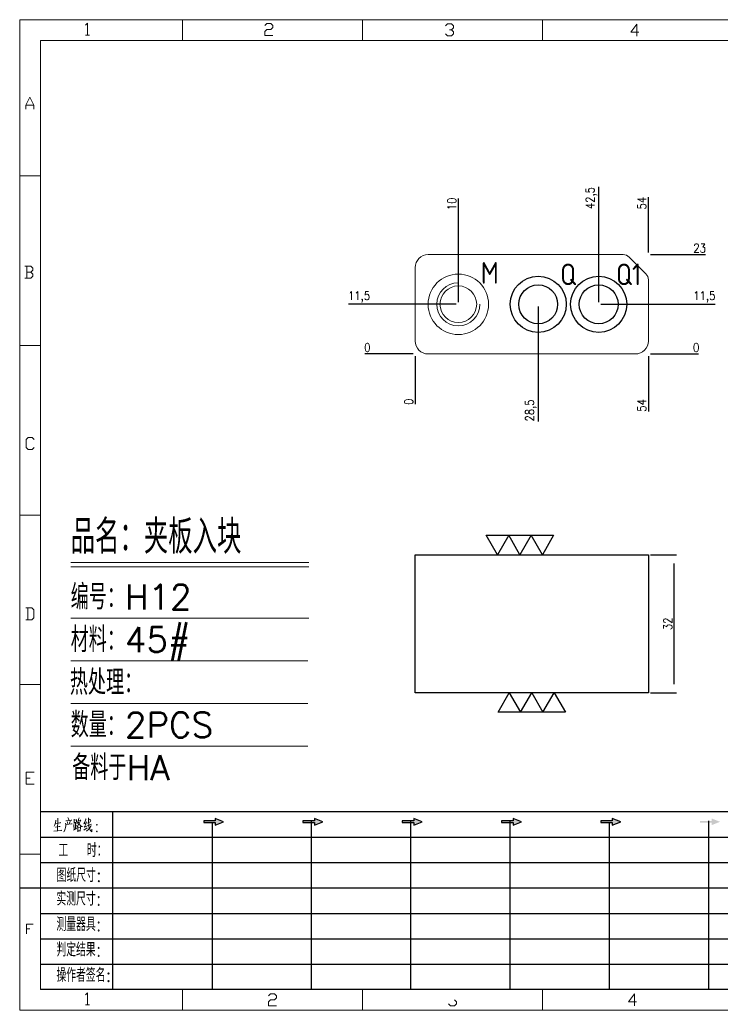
# Model space of a CAD drawing. Header units: millimetres. Extents: x 88508 to 142116, y -5268 to 20283.
# Drawn here: x 99302.7 to 99465.1, y 14638.7 to 14868 of the extents above; entities that cross this region are included whole.
import ezdxf
from ezdxf.enums import TextEntityAlignment as Align

# ---------------------------------------------------------------- set-up
doc = ezdxf.new("R2010")
doc.units = ezdxf.units.MM
doc.linetypes.add('DASHED', pattern=[0])
for name, color, linetype in [('DIM', 4, 'Continuous'), ('PH', 255, 'Continuous'), ('PH_P', 2, 'Continuous'), ('TEXT', 4, 'Continuous')]:
    doc.layers.add(name, color=color, linetype=linetype)
doc.styles.add('chinesef_fs', font='simplex.shx', dxfattribs={"bigfont": 'gbcbig.shx'})
doc.styles.add('gbenor', font='gbenor.shx', dxfattribs={"bigfont": 'gbcbig.shx'})
doc.styles.add('GBENOR_', font='gbenor.shx', dxfattribs={"bigfont": 'gbcbig'})
doc.styles.get("Standard").update_dxf_attribs({"font": 'txt.shx', "width": 0.85, "bigfont": 'ctxt.shx'})
doc.styles.add('TXT', font='txt.shx', dxfattribs={"width": 0.8, "bigfont": 'ctxt.shx'})
doc.dimstyles.new('T-2-WX', dxfattribs={"dimtxt": 2, "dimasz": 2, "dimexe": 0.5, "dimexo": 0.5, "dimgap": 0.5, "dimtad": 1, "dimtxsty": 'Standard', "dimblk": 'OPEN30', "dimcen": 0, "dimazin": 3, "dimtfac": 1, "dimtmove": 0, "dimatfit": 3, "dimldrblk": 'OPEN30', "dimlwd": -1, "dimlwe": -1})

# ---------------------------------------------------------------- blocks, each defined once
blk = doc.blocks.new('U40')
for points in [[(351.8, 337.7), (351.8, 333.2), (367, 339.3), (351.8, 345.3), (351.8, 340.8), (331.2, 340.8), (331.2, 337.7)], [(545.7, 339.3), (530.6, 345.3), (530.6, 340.8), (509.9, 340.8), (509.9, 337.7), (530.6, 337.7), (530.6, 333.2)], [(724.5, 339.3), (709.3, 345.3), (709.3, 340.8), (688.7, 340.8), (688.7, 337.7), (709.3, 337.7), (709.3, 333.2)], [(903.3, 339.3), (888.1, 345.3), (888.1, 340.8), (867.5, 340.8), (867.5, 337.7), (888.1, 337.7), (888.1, 333.2)], [(1082.1, 339.3), (1066.9, 345.3), (1066.9, 340.8), (1046.3, 340.8), (1046.3, 337.7), (1066.9, 337.7), (1066.9, 333.2)], [(1245.7, 337.7), (1245.7, 333.2), (1260.9, 339.3), (1245.7, 345.3), (1245.7, 340.8), (1225.1, 340.8), (1225.1, 337.7)]]:
    blk.add_hatch(color=3).paths.add_polyline_path(points)
at = {"color": 254, "lineweight": 18}
for p, q in [((0, 1783.5), (0, 0)), ((0, 1783.5), (2530.2, 1783.5)), ((941.1, 1783.5), (941.1, 1746.5)), ((37, 37), (37, 1746.5)), ((37, 1746.5), (2493.2, 1746.5)), ((0, 1502.7), (37, 1502.7)), ((0, 1197.2), (37, 1197.2)), ((0, 891.7), (37, 891.7)), ((0, 586.3), (37, 586.3)), ((0, 280.8), (37, 280.8)), ((37, 37), (2493.2, 37)), ((941.1, 0), (941.1, 37)), ((0, 0), (2530.2, 0))]:
    blk.add_line(p, q, dxfattribs=at)
at = {"color": 254, "linetype": 'Continuous', "lineweight": 18}
for p, q in [((293.1, 1783.5), (293.1, 1746.5)), ((617.1, 1783.5), (617.1, 1746.5)), ((293.1, 0), (293.1, 37)), ((617.1, 0), (617.1, 37))]:
    blk.add_line(p, q, dxfattribs=at)
for p, q in [((38, 357.6), (1598.2, 357.6)), ((38, 311.8), (1598.2, 311.8)), ((37.1, 266), (1598.2, 266)), ((0.1, 220.2), (1598.2, 220.2)), ((37.1, 174.4), (1598.2, 174.4)), ((37.1, 128.6), (1598.2, 128.6)), ((37.1, 82.8), (1598.2, 82.8))]:
    blk.add_line(p, q)
at = {"color": 254}
for p, q in [((167.8, 37), (167.8, 357.6)), ((525.5, 37), (525.5, 340.8)), ((704.3, 37), (704.3, 340.8)), ((883.1, 37), (883.1, 340.8)), ((1240.6, 37), (1240.6, 340.8)), ((346.7, 37), (346.7, 337.9)), ((1061.9, 37), (1061.9, 337.7)), ((1598.2, 37), (38, 37))]:
    blk.add_line(p, q, dxfattribs=at)
at = {"color": 92, "lineweight": 18}
for points in [[(118.3, 1773.7), (121.9, 1777.3), (121.9, 1755.8)], [(441.4, 1773.1), (445, 1776.7), (452.2, 1776.7), (455.8, 1773.1), (455.8, 1769.5), (452.2, 1765.9), (445, 1765.9), (441.4, 1762.3), (441.4, 1755.1), (455.8, 1755.1)], [(766.4, 1772.4), (770, 1776), (777.2, 1776), (780.8, 1772.4), (780.8, 1768.8), (777.2, 1765.2), (773.6, 1765.2)], [(1114.4, 1761.4), (1100, 1761.4), (1110.8, 1775.8), (1110.8, 1754.2)], [(118.3, 1755.8), (125.5, 1755.8)], [(777.2, 1765.2), (780.8, 1761.6), (780.8, 1758), (777.2, 1754.4), (770, 1754.4), (766.4, 1758)], [(11.1, 1622.8), (11.1, 1630), (18.3, 1644.4), (25.5, 1630), (25.5, 1622.8)], [(11.1, 1630), (25.5, 1630)], [(20, 1329), (23.6, 1332.6), (23.6, 1336.2), (20, 1339.8), (9.2, 1339.8)], [(12.8, 1339.8), (12.8, 1318.2)], [(9.2, 1318.2), (20, 1318.2), (23.6, 1321.8), (23.6, 1325.4), (20, 1329), (12.8, 1329)], [(26.1, 1013.2), (22.5, 1009.6), (15.3, 1009.6), (11.7, 1013.2), (11.7, 1027.6), (15.3, 1031.2), (22.5, 1031.2), (26.1, 1027.6)], [(11, 703.2), (21.8, 703.2), (25.4, 706.8), (25.4, 721.2), (21.8, 724.8), (11, 724.8)], [(14.6, 724.8), (14.6, 703.2)], [(26.1, 407), (11.7, 407), (11.7, 428.6), (26.1, 428.6)], [(11.7, 417.8), (18.9, 417.8)], [(12.3, 137.7), (12.3, 155), (23.8, 155)], [(12.3, 146.4), (18.1, 146.4)], [(118.3, 27.4), (121.9, 31), (121.9, 9.4)], [(447.9, 25.7), (451.5, 29.3), (458.7, 29.3), (462.3, 25.7), (462.3, 22.1), (458.7, 18.5), (451.5, 18.5), (447.9, 14.9), (447.9, 7.7), (462.3, 7.7)], [(782.7, 18.5), (786.3, 14.9), (786.3, 11.3), (782.7, 7.7), (775.5, 7.7), (771.9, 11.3)], [(1110.3, 14.9), (1095.9, 14.9), (1106.7, 29.3), (1106.7, 7.7)], [(118.3, 9.4), (125.5, 9.4)]]:
    blk.add_lwpolyline(points, dxfattribs=at)
at = {"color": 92, "lineweight": 0}
for points in [[(65, 342.2), (64.8, 341), (64.1, 337.9), (63.6, 335.7), (62.8, 333.5), (62.1, 331.4)], [(68.4, 345.9), (68.7, 344.4), (68.1, 322.9)], [(82.6, 340.8), (93.7, 342.2), (93.3, 342.4), (92.4, 342)], [(86.1, 336.1), (86, 337.5), (85.3, 339.8)], [(86.7, 346.7), (87.9, 344.6), (88.3, 343)], [(90.3, 341), (90.4, 339.6), (89.1, 335.3)], [(97.8, 344), (98.1, 342.6), (98.1, 340.8), (98.1, 337.9), (98.1, 336.3), (98.2, 337.7), (102.1, 338.3), (101.8, 338.3), (102.1, 343.6), (102.1, 343.2), (102.1, 342.8), (98.2, 342.2)], [(105.5, 341.2), (105.9, 341), (109.6, 341.8), (109.3, 342.6), (108.5, 339.6), (107.6, 337.3), (106.9, 335.9), (105.9, 334.3), (104.3, 332), (103.1, 330.4), (101.9, 329.4)], [(106.6, 346.5), (106.5, 345.2), (105.1, 341.2), (104.2, 338.9), (103.1, 336.3), (102.6, 335.5)], [(104.9, 339.1), (105.3, 338.7), (107, 335.7), (108.6, 333.3), (109.9, 331.2), (110.3, 330.8), (112.6, 330.8), (110.2, 331.2), (109, 332.6)], [(119.3, 344.8), (119.1, 343.8), (116.8, 338.5), (115.4, 335.5), (119.3, 336.3)], [(120.3, 339.4), (118.1, 333.5), (116.4, 330), (116.1, 329.8), (120.5, 331.4)], [(121.7, 336.7), (127.7, 339.6)], [(123.4, 346.5), (123.5, 345.4), (123.5, 340.8), (123.8, 337.3), (124, 335.3), (124.2, 333.1), (124.5, 331), (124.8, 329), (125.2, 327.4), (125.9, 325.7), (126.9, 323.9), (127.9, 322.7), (128.9, 321.7), (129.6, 321.3), (129.9, 326.1), (129.4, 321.5)], [(127.7, 341.6), (127.2, 342.4), (125.7, 344.2)], [(61.4, 322.3), (68.2, 322.9), (75.3, 323.7), (74.9, 323.9), (73.8, 323.5)], [(63.8, 335.9), (73.4, 337.5), (73.1, 337.7), (72.5, 337.3)], [(64.5, 329.6), (64.8, 329.6), (65.1, 329.6), (72.5, 331), (71.9, 331), (70.9, 330.8)], [(82.6, 335.1), (82.6, 331.8), (82.3, 329), (81.9, 326.8), (81.2, 324.9), (80.3, 323.1), (79.6, 321.9), (78.8, 320.9)], [(93.3, 335.5), (94.1, 335.7), (94.3, 335.5), (82.6, 334.3), (82.6, 335.1), (82.2, 336.9)], [(96.5, 323.9), (102.8, 327.2)], [(97.2, 334.3), (97.5, 333.5), (97.7, 324.7)], [(100.2, 337.9), (100.1, 325.9)], [(100.2, 332.6), (102.4, 333.1)], [(104.2, 330), (104.5, 329), (104.5, 321.1), (104.3, 322.1), (104.5, 322.7), (109.2, 323.1), (108.6, 323.1), (109, 329.2), (109, 330), (109.3, 329.4), (108.6, 329.4), (104.6, 328.8)], [(115.3, 324.3), (121.5, 328.2)], [(128.2, 332.4), (128.1, 331.6), (126.9, 329.6), (125.8, 328), (124.5, 326.3), (123, 324.7), (121.4, 323.3), (120.1, 322.3)], [(121.4, 332.2), (128.8, 335.1)]]:
    blk.add_lwpolyline(points, dxfattribs=at)
for points in [[(367, 339.3), (351.8, 345.3), (351.8, 340.8), (331.2, 340.8), (331.2, 337.7), (351.8, 337.7), (351.8, 333.2), (367, 339.3)], [(545.7, 339.3), (530.6, 345.3), (530.6, 340.8), (509.9, 340.8), (509.9, 337.7), (530.6, 337.7), (530.6, 333.2), (545.7, 339.3)], [(724.5, 339.3), (709.3, 345.3), (709.3, 340.8), (688.7, 340.8), (688.7, 337.7), (709.3, 337.7), (709.3, 333.2), (724.5, 339.3)], [(903.3, 339.3), (888.1, 345.3), (888.1, 340.8), (867.5, 340.8), (867.5, 337.7), (888.1, 337.7), (888.1, 333.2), (903.3, 339.3)], [(1082.1, 339.3), (1066.9, 345.3), (1066.9, 340.8), (1046.3, 340.8), (1046.3, 337.7), (1066.9, 337.7), (1066.9, 333.2), (1082.1, 339.3)]]:
    blk.add_lwpolyline(points)
for points in [[(138.7, 332.4), (139.4, 333.5), (138.7, 334.5), (138, 333.5)], [(138.7, 320.9), (139.4, 321.9), (138.7, 322.9), (138, 321.9)]]:
    blk.add_lwpolyline(points, close=True, dxfattribs=at)
at = {"color": 3, "style": 'chinesef_fs'}
for s, p in [('工  时：', (69.5, 275.7)), ('图纸尺寸:', (66.2, 230.9)), ('实测尺寸:', (65.9, 188.4)), ('测量器具:', (65.9, 142.6)), ('判定结果:', (65.9, 96.8)), ('操作者签名:', (65.9, 51))]:
    blk.add_text(s, height=24.57, dxfattribs=at).set_placement(p)
at = {"lineweight": 18, "style": 'GBENOR_'}
blk.add_attdef('文档路径', (2126, 386.9), '', height=17.8, dxfattribs=at)
at = {"lineweight": 20, "style": 'TXT'}
for tag, height, p in [('18-**-**', 16.3, (1866.6, 256.2)), ('客户名称', 16.1, (1741.1, 134, 0)), ('料厚:', 16.1, (1741.3, 93.2, 0))]:
    blk.add_attdef(tag, text='', height=height, dxfattribs=at).set_placement(p, align=Align.MIDDLE)
for tag, p, height in [('88888', (1850.9, 207.5), 14.9), ('材质:', (1691.2, 168, 0), 16.1), ('核准', (1869.4, 127.5, 0), 16.1), ('设计', (1868.8, 88.3, 0), 16.1), ('绘图', (1868.2, 49.1, 0), 16.1)]:
    blk.add_attdef(tag, p, '', height=height, dxfattribs=at)
for tag, p, height, width in [('3', (2234.7, 206.9), 15.8, 0.7), ('4', (2234.7, 167.4), 15.8, 0.7), ('核准日期', (2041.1, 124.2, 0), 16.1, 0.68), ('设计日期', (2041.1, 84.5, 0), 16.1, 0.68), ('1', (2251.9, 85.9), 14.6, 0.7), ('绘图日期', (2040.9, 46.4, 0), 16.1, 0.68), ('2', (2235, 49.2), 14.6, 0.7)]:
    blk.add_attdef(tag, p, '', height=height, dxfattribs=dict(at, width=width))
blk = doc.blocks.new('*D8917')
at = {"layer": 'Defpoints', "color": 0}
for p in [(99448.25, 14744.14), (99454.25, 14744.14), (99448.25, 14712.14)]:
    blk.add_point(p, dxfattribs=at)
at = {"layer": 'DIM', "color": 0}
for p, q in [((99448.75, 14744.14), (99454.75, 14744.14)), ((99454.25, 14714.14), (99454.25, 14742.14)), ((99448.75, 14712.14), (99454.75, 14712.14))]:
    blk.add_line(p, q, dxfattribs=at)
at = {"layer": 'DIM', "color": 0, "insert": (99452.75, 14728.14), "char_height": 2, "attachment_point": 5, "rotation": 90}
blk.add_mtext('32', dxfattribs=at)
blk = doc.blocks.new('_Open30')
blk = doc.blocks.new('*D8921')
at = {"layer": 'Defpoints', "color": 0}
for p in [(99394.25, 14790.64), (99448.25, 14790.64), (99458.25, 14790.64)]:
    blk.add_point(p, dxfattribs=at)
at = {"layer": 'DIM', "color": 0}
blk.add_line((99448.75, 14790.64), (99459.88, 14790.64), dxfattribs=at)
at = {"layer": 'DIM', "color": 0, "insert": (99459.32, 14792.14), "char_height": 2, "attachment_point": 5}
blk.add_mtext('0', dxfattribs=at)
blk = doc.blocks.new('*D8922')
at = {"layer": 'Defpoints', "color": 0}
for p in [(99436.75, 14802.14), (99458.25, 14802.14), (99394.25, 14790.64)]:
    blk.add_point(p, dxfattribs=at)
at = {"layer": 'DIM', "color": 0}
for p, q in [((99437.25, 14802.14), (99450.25, 14802.14)), ((99450.25, 14802.14), (99454.25, 14802.14)), ((99454.25, 14802.14), (99463.69, 14802.14))]:
    blk.add_line(p, q, dxfattribs=at)
at = {"layer": 'DIM', "color": 0, "insert": (99461.22, 14803.83), "char_height": 2, "attachment_point": 5}
blk.add_mtext('11,5', dxfattribs=at)
blk = doc.blocks.new('*D8923')
at = {"layer": 'Defpoints', "color": 0}
for p in [(99448.25, 14813.64), (99458.25, 14813.64), (99394.25, 14790.64)]:
    blk.add_point(p, dxfattribs=at)
at = {"layer": 'DIM', "color": 0}
for p, q in [((99448.75, 14813.64), (99452.25, 14813.64)), ((99452.25, 14813.64), (99454.25, 14813.64)), ((99454.25, 14813.64), (99461.5, 14813.64))]:
    blk.add_line(p, q, dxfattribs=at)
at = {"layer": 'DIM', "color": 0, "insert": (99460.13, 14815.14), "char_height": 2, "attachment_point": 5}
blk.add_mtext('23', dxfattribs=at)
blk = doc.blocks.new('*D8924')
at = {"layer": 'Defpoints', "color": 0}
for p in [(99384.25, 14790.64), (99394.25, 14790.64), (99394.25, 14790.64)]:
    blk.add_point(p, dxfattribs=at)
at = {"layer": 'DIM', "color": 0}
blk.add_line((99393.75, 14790.64), (99382.62, 14790.64), dxfattribs=at)
at = {"layer": 'DIM', "color": 0, "insert": (99383.18, 14792.14), "char_height": 2, "attachment_point": 5}
blk.add_mtext('0', dxfattribs=at)
blk = doc.blocks.new('*D8925')
at = {"layer": 'Defpoints', "color": 0}
for p in [(99384.25, 14802.14), (99404.25, 14802.14), (99394.25, 14790.64)]:
    blk.add_point(p, dxfattribs=at)
at = {"layer": 'DIM', "color": 0}
for p, q in [((99388.25, 14802.14), (99378.81, 14802.14)), ((99392.25, 14802.14), (99388.25, 14802.14)), ((99403.75, 14802.14), (99392.25, 14802.14))]:
    blk.add_line(p, q, dxfattribs=at)
at = {"layer": 'DIM', "color": 0, "insert": (99381.28, 14803.83), "char_height": 2, "attachment_point": 5}
blk.add_mtext('11,5', dxfattribs=at)
blk = doc.blocks.new('*D8926')
at = {"layer": 'Defpoints', "color": 0}
for p in [(99394.25, 14790.64), (99448.25, 14790.64), (99448.25, 14780.64)]:
    blk.add_point(p, dxfattribs=at)
at = {"layer": 'DIM', "color": 0}
for p, q in [((99448.25, 14790.14), (99448.25, 14786.64)), ((99448.25, 14786.64), (99448.25, 14784.64)), ((99448.25, 14784.64), (99448.25, 14777.3))]:
    blk.add_line(p, q, dxfattribs=at)
at = {"layer": 'DIM', "color": 0, "insert": (99446.75, 14778.72), "char_height": 2, "attachment_point": 5, "rotation": 90}
blk.add_mtext('54', dxfattribs=at)
blk = doc.blocks.new('*D8927')
at = {"layer": 'Defpoints', "color": 0}
for p in [(99422.75, 14802.14), (99394.25, 14790.64), (99422.75, 14780.64)]:
    blk.add_point(p, dxfattribs=at)
at = {"layer": 'DIM', "color": 0}
for p, q in [((99422.75, 14801.64), (99422.75, 14788.64)), ((99422.75, 14788.64), (99422.75, 14784.64)), ((99422.75, 14784.64), (99422.75, 14774.96))]:
    blk.add_line(p, q, dxfattribs=at)
at = {"layer": 'DIM', "color": 0, "insert": (99421.06, 14777.55), "char_height": 2, "attachment_point": 5, "rotation": 90}
blk.add_mtext('28,5', dxfattribs=at)
blk = doc.blocks.new('*D8928')
at = {"layer": 'Defpoints', "color": 0}
for p in [(99394.25, 14790.64), (99394.25, 14790.64), (99394.25, 14780.64)]:
    blk.add_point(p, dxfattribs=at)
at = {"layer": 'DIM', "color": 0}
blk.add_line((99394.25, 14790.14), (99394.25, 14779), dxfattribs=at)
at = {"layer": 'DIM', "color": 0, "insert": (99392.75, 14779.57), "char_height": 2, "attachment_point": 5, "rotation": 90}
blk.add_mtext('0', dxfattribs=at)
blk = doc.blocks.new('*D8929')
at = {"layer": 'Defpoints', "color": 0}
for p in [(99448.25, 14823.64), (99448.25, 14813.64), (99394.25, 14790.64)]:
    blk.add_point(p, dxfattribs=at)
at = {"layer": 'DIM', "color": 0}
for p, q in [((99448.25, 14819.64), (99448.25, 14826.97)), ((99448.25, 14817.64), (99448.25, 14819.64)), ((99448.25, 14814.14), (99448.25, 14817.64))]:
    blk.add_line(p, q, dxfattribs=at)
at = {"layer": 'DIM', "color": 0, "insert": (99446.75, 14825.55), "char_height": 2, "attachment_point": 5, "rotation": 90}
blk.add_mtext('54', dxfattribs=at)
blk = doc.blocks.new('*D8930')
at = {"layer": 'Defpoints', "color": 0}
for p in [(99436.75, 14823.64), (99436.75, 14802.14), (99394.25, 14790.64)]:
    blk.add_point(p, dxfattribs=at)
at = {"layer": 'DIM', "color": 0}
for p, q in [((99436.75, 14819.64), (99436.75, 14829.32)), ((99436.75, 14815.64), (99436.75, 14819.64)), ((99436.75, 14802.64), (99436.75, 14815.64))]:
    blk.add_line(p, q, dxfattribs=at)
at = {"layer": 'DIM', "color": 0, "insert": (99435.06, 14826.73), "char_height": 2, "attachment_point": 5, "rotation": 90}
blk.add_mtext('42,5', dxfattribs=at)
blk = doc.blocks.new('*D8931')
at = {"layer": 'Defpoints', "color": 0}
for p in [(99404.25, 14823.64), (99404.25, 14802.14), (99394.25, 14790.64)]:
    blk.add_point(p, dxfattribs=at)
at = {"layer": 'DIM', "color": 0}
for p, q in [((99404.25, 14819.64), (99404.25, 14826.65)), ((99404.25, 14815.64), (99404.25, 14819.64)), ((99404.25, 14802.64), (99404.25, 14815.64))]:
    blk.add_line(p, q, dxfattribs=at)
at = {"layer": 'DIM', "color": 0, "insert": (99402.75, 14825.39), "char_height": 2, "attachment_point": 5, "rotation": 90}
blk.add_mtext('10', dxfattribs=at)

msp = doc.modelspace()

# ---------------------------------------------------------------- linework, layer by layer
at = {"layer": 'DIM', "color": 4, "linetype": 'Continuous', "lineweight": 13}
for p, q in [((99314.481, 14742.338), (99369.641, 14742.338)), ((99314.481, 14741.322), (99369.641, 14741.322)), ((99314.481, 14729.413), (99369.641, 14729.413)), ((99314.481, 14719.538), (99369.401, 14719.538)), ((99314.481, 14709.662), (99369.401, 14709.662)), ((99314.481, 14699.787), (99369.401, 14699.787))]:
    msp.add_line(p, q, dxfattribs=at)
at = {"layer": 'DIM', "color": 4}
for points in [[(99426.307, 14748.643), (99423.709, 14744.143), (99421.111, 14748.643), (99418.513, 14744.143), (99415.915, 14748.643), (99413.317, 14744.143), (99410.719, 14748.643), (99426.307, 14748.643)], [(99413.455, 14707.643), (99416.053, 14712.143), (99418.651, 14707.643), (99421.249, 14712.143), (99423.847, 14707.643), (99426.445, 14712.143), (99429.044, 14707.643), (99413.455, 14707.643)]]:
    msp.add_lwpolyline(points, close=True, dxfattribs=at)
at = {"layer": 'PH', "color": 2}
msp.add_lwpolyline([(99394.249, 14744.143), (99448.249, 14744.143), (99448.249, 14712.143), (99394.249, 14712.143)], close=True, dxfattribs=at)
at = {"layer": 'PH_P', "linetype": 'Continuous', "lineweight": 15}
msp.add_lwpolyline([(99448.249, 14807.81), (99448.249, 14793.638, -0.4142136), (99445.249, 14790.638), (99397.249, 14790.638, -0.4142136), (99394.249, 14793.638), (99394.249, 14810.638, -0.4142136), (99397.249, 14813.638), (99442.421, 14813.638, -0.1989124), (99443.835, 14813.052), (99447.664, 14809.224, -0.1989124)], format="xyb", close=True, dxfattribs=at)
at = {"layer": 'PH_P', "linetype": 'DASHED', "lineweight": 18, "ltscale": 2}
msp.add_circle((99404.249, 14802.138), 7, dxfattribs=at)
at = {"layer": 'PH_P'}
for centre in [(99422.749, 14802.138), (99436.749, 14802.138)]:
    msp.add_circle(centre, 6.5, dxfattribs=at)
at = {"layer": 'PH_P', "lineweight": 18}
msp.add_circle((99404.249, 14802.138), 4.25, dxfattribs=at)
at = {"layer": 'PH_P', "color": 1}
for centre in [(99422.749, 14802.138), (99436.749, 14802.138)]:
    msp.add_circle(centre, 4.5, dxfattribs=at)
at = {"layer": 'PH_P', "lineweight": 18}
msp.add_arc((99404.249, 14802.138), 5, 90, 0, dxfattribs=at)

# ---------------------------------------------------------------- block references
at = {"ltscale": 3, "xscale": 0.1286023526423836, "yscale": 0.1286023526408614, "zscale": 0.1286023526410949}
msp.add_blockref('U40', (99302.695, 14638.662), dxfattribs=at)

# ---------------------------------------------------------------- texts
at = {"layer": 'DIM', "color": 3, "linetype": 'Continuous', "lineweight": 13, "style": 'chinesef_fs'}
for s, height, p in [('品名：夹板入块', 7.8423, (99314.481, 14744.371)), ('编号：H12', 5.8091, (99314.481, 14731.446)), ('材料：45#', 5.8091, (99314.481, 14721.571)), ('热处理：', 5.8091, (99314.303, 14711.695)), ('数量：2PCS', 5.8091, (99314.481, 14701.82)), ('备料于HA', 5.8091, (99314.834, 14691.945))]:
    msp.add_text(s, height=height, dxfattribs=at).set_placement(p)
at = {"layer": 'TEXT', "color": 4, "style": 'gbenor'}
for s, p in [('M', (99411.533, 14809.421)), ('Q', (99429.679, 14809.068)), ('Q1', (99443.679, 14809.068))]:
    msp.add_text(s, height=5, dxfattribs=at).set_placement(p, align=Align.MIDDLE_CENTER)

# ---------------------------------------------------------------- dimensions: what is measured, and where the dimension line sits
at = {"layer": 'DIM', "color": 4}
for feature_location, offset, dtype, origin, picture, middle in [((99436.749, 14802.138), (0, 21.5), 1, (99394.249, 14790.638), '*D8930', (99435.059, 14826.729)), ((99448.249, 14813.638), (0, 10), 1, (99394.249, 14790.638), '*D8929', (99446.749, 14825.555)), ((99404.249, 14802.138), (0, 21.5), 1, (99394.249, 14790.638), '*D8931', (99402.749, 14825.393)), ((99448.249, 14813.638), (10, 0), 0, (99394.249, 14790.638), '*D8923', (99460.126, 14815.138)), ((99404.249, 14802.138), (-20, 0), 0, (99394.249, 14790.638), '*D8925', (99381.28, 14803.829)), ((99436.749, 14802.138), (21.5, 0), 0, (99394.249, 14790.638), '*D8922', (99461.218, 14803.829)), ((99422.749, 14802.138), (0, -21.5), 1, (99394.249, 14790.638), '*D8927', (99421.059, 14777.548)), ((99394.249334121, 14790.638178302), (-10, 0), 0, (99394.249334121, 14790.638178302), '*D8924', (99383.182667455, 14792.138178302)), ((99448.249334141, 14790.638178302), (10, 0), 0, (99394.249334121, 14790.638178302), '*D8921', (99459.316000808, 14792.138178302)), ((99394.249334121, 14790.638178302), (0, -10), 1, (99394.249334121, 14790.638178302), '*D8928', (99392.749334121, 14779.571511635)), ((99448.249, 14790.638), (0, -10), 1, (99394.249, 14790.638), '*D8926', (99446.749, 14778.722))]:
    dim = msp.add_ordinate_dim(feature_location=feature_location, offset=offset, dtype=dtype, origin=origin, dimstyle='T-2-WX', dxfattribs=at)
    dim.commit()
    dim.dimension.update_dxf_attribs({"geometry": picture, "text_midpoint": middle})
at = {"layer": 'DIM', "color": 2}
dim = msp.add_linear_dim(base=(99454.249, 14744.143), p1=(99448.249, 14712.143), p2=(99448.249, 14744.143), angle=90, dimstyle='T-2-WX', dxfattribs=at)
dim.commit()
dim.dimension.update_dxf_attribs({"geometry": '*D8917', "text_midpoint": (99452.749, 14728.143)})

doc.saveas('drawing.dxf')
